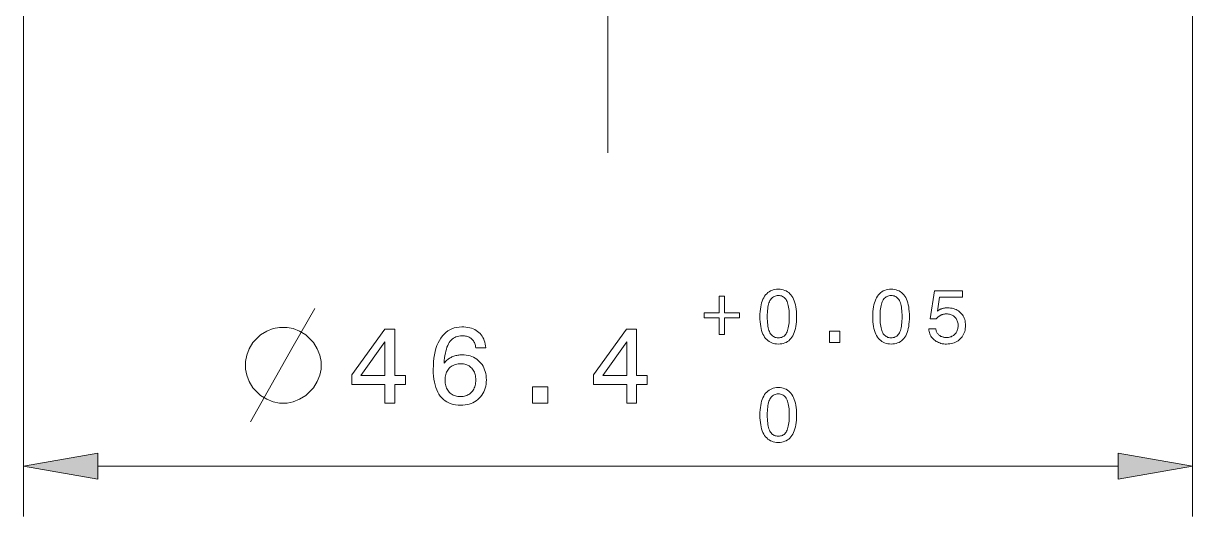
# Model space of a CAD drawing. Extents: x 0 to 297, y 0 to 562.
# Drawn here: x 129.28 to 175.68, y 105.09 to 124.64 of the extents above; entities that cross this region are included whole.
import ezdxf

# ---------------------------------------------------------------- set-up
doc = ezdxf.new("R2010")
doc.units = 0
doc.linetypes.add('DASHDOT', pattern=[18.5, 12, -3, 0.5, -3])

msp = doc.modelspace()

# ---------------------------------------------------------------- linework, layer by layer
at = {"color": 7, "linetype": 'DASHDOT', "lineweight": 13}
msp.add_line((152.481, 370.083), (152.481, 119.503), dxfattribs=at)
at = {"color": 7, "lineweight": 13}
for p, q in [((129.281, 125.17), (129.281, 105.089)), ((175.681, 125.17), (175.681, 105.089)), ((132.236, 107.089), (172.727, 107.089))]:
    msp.add_line(p, q, dxfattribs=at)
for points in [[(156.895, 113.827), (157.106, 113.827), (157.106, 113.171), (157.703, 113.171), (157.703, 112.962), (157.106, 112.962), (157.106, 112.307), (156.895, 112.307), (156.895, 112.962), (156.296, 112.962), (156.296, 113.171), (156.895, 113.171)], [(158.511, 113.013), (158.513, 113.117), (158.519, 113.216), (158.528, 113.31), (158.541, 113.399), (158.558, 113.483), (158.578, 113.561), (158.602, 113.635), (158.63, 113.703), (158.662, 113.766), (158.697, 113.824), (158.736, 113.877), (158.778, 113.924), (158.824, 113.966), (158.873, 114.002), (158.926, 114.033), (158.981, 114.058), (159.041, 114.077), (159.103, 114.091), (159.169, 114.1), (159.239, 114.103), (159.309, 114.1), (159.375, 114.091), (159.438, 114.078), (159.498, 114.058), (159.554, 114.034), (159.606, 114.003), (159.655, 113.967), (159.701, 113.926), (159.743, 113.879), (159.781, 113.827), (159.816, 113.769), (159.847, 113.706), (159.875, 113.637), (159.899, 113.564), (159.919, 113.485), (159.936, 113.401), (159.948, 113.312), (159.958, 113.218), (159.963, 113.118), (159.965, 113.013), (159.963, 112.909), (159.958, 112.81), (159.948, 112.715), (159.936, 112.627), (159.919, 112.543), (159.899, 112.465), (159.875, 112.391), (159.847, 112.323), (159.816, 112.261), (159.781, 112.203), (159.743, 112.151), (159.701, 112.104), (159.655, 112.063), (159.606, 112.028), (159.554, 111.997), (159.498, 111.973), (159.438, 111.953), (159.375, 111.94), (159.309, 111.931), (159.239, 111.929), (159.169, 111.931), (159.103, 111.94), (159.041, 111.954), (158.981, 111.973), (158.926, 111.998), (158.873, 112.028), (158.824, 112.064), (158.778, 112.105), (158.736, 112.152), (158.697, 112.205), (158.662, 112.262), (158.63, 112.325), (158.602, 112.393), (158.578, 112.467), (158.558, 112.545), (158.541, 112.628), (158.528, 112.717), (158.519, 112.811), (158.513, 112.909)], [(158.801, 113.013), (158.802, 112.929), (158.805, 112.849), (158.81, 112.774), (158.818, 112.703), (158.827, 112.638), (158.839, 112.576), (158.853, 112.52), (158.869, 112.468), (158.887, 112.421), (158.907, 112.378), (158.929, 112.34), (158.954, 112.306), (158.981, 112.275), (159.011, 112.249), (159.043, 112.227), (159.077, 112.209), (159.114, 112.195), (159.153, 112.185), (159.195, 112.179), (159.239, 112.177), (159.283, 112.179), (159.325, 112.185), (159.364, 112.195), (159.401, 112.209), (159.435, 112.226), (159.467, 112.248), (159.497, 112.274), (159.524, 112.304), (159.548, 112.338), (159.57, 112.376), (159.59, 112.418), (159.608, 112.465), (159.623, 112.517), (159.637, 112.574), (159.648, 112.635), (159.658, 112.701), (159.665, 112.772), (159.67, 112.848), (159.673, 112.928), (159.674, 113.013), (159.673, 113.099), (159.67, 113.18), (159.665, 113.256), (159.658, 113.327), (159.648, 113.393), (159.637, 113.455), (159.623, 113.511), (159.608, 113.563), (159.59, 113.61), (159.57, 113.652), (159.548, 113.69), (159.524, 113.724), (159.497, 113.754), (159.467, 113.78), (159.435, 113.802), (159.401, 113.82), (159.364, 113.834), (159.325, 113.844), (159.283, 113.85), (159.239, 113.852), (159.195, 113.85), (159.153, 113.844), (159.114, 113.833), (159.077, 113.819), (159.043, 113.801), (159.011, 113.779), (158.981, 113.753), (158.954, 113.723), (158.929, 113.688), (158.907, 113.65), (158.887, 113.608), (158.869, 113.56), (158.853, 113.508), (158.839, 113.452), (158.827, 113.39), (158.818, 113.324), (158.81, 113.254), (158.805, 113.178), (158.802, 113.098)], [(162.989, 113.013), (162.991, 113.117), (162.996, 113.216), (163.005, 113.31), (163.018, 113.399), (163.035, 113.483), (163.056, 113.561), (163.08, 113.635), (163.108, 113.703), (163.139, 113.766), (163.175, 113.824), (163.214, 113.877), (163.256, 113.924), (163.302, 113.966), (163.351, 114.002), (163.403, 114.033), (163.459, 114.058), (163.518, 114.077), (163.581, 114.091), (163.647, 114.1), (163.716, 114.103), (163.786, 114.1), (163.853, 114.091), (163.916, 114.078), (163.975, 114.058), (164.031, 114.034), (164.084, 114.003), (164.133, 113.967), (164.178, 113.926), (164.22, 113.879), (164.259, 113.827), (164.294, 113.769), (164.325, 113.706), (164.352, 113.637), (164.376, 113.564), (164.396, 113.485), (164.413, 113.401), (164.426, 113.312), (164.435, 113.218), (164.441, 113.118), (164.442, 113.013), (164.441, 112.909), (164.435, 112.81), (164.426, 112.715), (164.413, 112.627), (164.396, 112.543), (164.376, 112.465), (164.352, 112.391), (164.325, 112.323), (164.294, 112.261), (164.259, 112.203), (164.22, 112.151), (164.178, 112.104), (164.133, 112.063), (164.084, 112.028), (164.031, 111.997), (163.975, 111.973), (163.916, 111.953), (163.853, 111.94), (163.786, 111.931), (163.716, 111.929), (163.647, 111.931), (163.581, 111.94), (163.518, 111.954), (163.459, 111.973), (163.403, 111.998), (163.351, 112.028), (163.302, 112.064), (163.256, 112.105), (163.214, 112.152), (163.175, 112.205), (163.139, 112.262), (163.108, 112.325), (163.08, 112.393), (163.056, 112.467), (163.035, 112.545), (163.018, 112.628), (163.005, 112.717), (162.996, 112.811), (162.991, 112.909)], [(163.278, 113.013), (163.279, 112.929), (163.282, 112.849), (163.288, 112.774), (163.295, 112.703), (163.305, 112.638), (163.316, 112.576), (163.33, 112.52), (163.346, 112.468), (163.364, 112.421), (163.384, 112.378), (163.407, 112.34), (163.432, 112.306), (163.459, 112.275), (163.488, 112.249), (163.52, 112.227), (163.555, 112.209), (163.592, 112.195), (163.631, 112.185), (163.672, 112.179), (163.716, 112.177), (163.76, 112.179), (163.802, 112.185), (163.842, 112.195), (163.878, 112.209), (163.913, 112.226), (163.945, 112.248), (163.974, 112.274), (164.001, 112.304), (164.026, 112.338), (164.048, 112.376), (164.067, 112.418), (164.085, 112.465), (164.101, 112.517), (164.114, 112.574), (164.126, 112.635), (164.135, 112.701), (164.142, 112.772), (164.147, 112.848), (164.151, 112.928), (164.152, 113.013), (164.151, 113.099), (164.147, 113.18), (164.142, 113.256), (164.135, 113.327), (164.126, 113.393), (164.114, 113.455), (164.101, 113.511), (164.085, 113.563), (164.067, 113.61), (164.048, 113.652), (164.026, 113.69), (164.001, 113.724), (163.974, 113.754), (163.945, 113.78), (163.913, 113.802), (163.878, 113.82), (163.842, 113.834), (163.802, 113.844), (163.76, 113.85), (163.716, 113.852), (163.672, 113.85), (163.631, 113.844), (163.592, 113.833), (163.555, 113.819), (163.52, 113.801), (163.488, 113.779), (163.459, 113.753), (163.432, 113.723), (163.407, 113.688), (163.384, 113.65), (163.364, 113.608), (163.346, 113.56), (163.33, 113.508), (163.316, 113.452), (163.305, 113.39), (163.295, 113.324), (163.288, 113.254), (163.282, 113.178), (163.279, 113.098)], [(165.207, 112.537), (165.487, 112.537), (165.493, 112.505), (165.501, 112.474), (165.51, 112.445), (165.521, 112.417), (165.534, 112.391), (165.548, 112.366), (165.565, 112.342), (165.583, 112.32), (165.602, 112.3), (165.624, 112.281), (165.647, 112.263), (165.671, 112.247), (165.696, 112.234), (165.723, 112.222), (165.75, 112.212), (165.779, 112.203), (165.81, 112.197), (165.841, 112.192), (165.874, 112.189), (165.908, 112.188), (165.949, 112.19), (165.989, 112.194), (166.027, 112.2), (166.063, 112.209), (166.098, 112.221), (166.131, 112.235), (166.163, 112.251), (166.193, 112.271), (166.221, 112.292), (166.247, 112.317), (166.272, 112.343), (166.293, 112.371), (166.313, 112.401), (166.329, 112.433), (166.343, 112.466), (166.355, 112.5), (166.364, 112.536), (166.37, 112.574), (166.374, 112.614), (166.376, 112.655), (166.374, 112.697), (166.371, 112.737), (166.364, 112.775), (166.355, 112.812), (166.344, 112.847), (166.33, 112.88), (166.313, 112.912), (166.294, 112.941), (166.273, 112.969), (166.249, 112.996), (166.222, 113.02), (166.194, 113.041), (166.165, 113.06), (166.133, 113.077), (166.1, 113.091), (166.065, 113.102), (166.028, 113.111), (165.99, 113.118), (165.95, 113.121), (165.908, 113.123), (165.883, 113.122), (165.86, 113.121), (165.836, 113.118), (165.813, 113.115), (165.791, 113.11), (165.768, 113.105), (165.747, 113.099), (165.725, 113.091), (165.705, 113.083), (165.684, 113.074), (165.664, 113.064), (165.645, 113.053), (165.626, 113.04), (165.607, 113.027), (165.59, 113.013), (165.572, 112.998), (165.555, 112.983), (165.539, 112.966), (165.523, 112.948), (165.508, 112.929), (165.267, 112.929), (165.433, 114.042), (166.554, 114.042), (166.554, 113.794), (165.635, 113.794), (165.551, 113.229), (165.566, 113.242), (165.582, 113.254), (165.598, 113.266), (165.615, 113.277), (165.633, 113.287), (165.651, 113.297), (165.669, 113.306), (165.689, 113.315), (165.708, 113.323), (165.728, 113.33), (165.749, 113.337), (165.77, 113.342), (165.792, 113.348), (165.813, 113.352), (165.836, 113.356), (165.858, 113.359), (165.881, 113.362), (165.904, 113.363), (165.928, 113.364), (165.952, 113.365), (166.015, 113.363), (166.076, 113.357), (166.135, 113.347), (166.19, 113.334), (166.244, 113.317), (166.294, 113.296), (166.343, 113.271), (166.388, 113.242), (166.432, 113.209), (166.472, 113.173), (166.51, 113.133), (166.543, 113.091), (166.573, 113.047), (166.598, 113), (166.62, 112.951), (166.638, 112.9), (166.652, 112.846), (166.661, 112.789), (166.667, 112.731), (166.669, 112.67), (166.667, 112.605), (166.661, 112.542), (166.65, 112.482), (166.636, 112.425), (166.617, 112.37), (166.594, 112.318), (166.567, 112.268), (166.536, 112.221), (166.5, 112.176), (166.46, 112.134), (166.417, 112.095), (166.372, 112.06), (166.324, 112.029), (166.273, 112.003), (166.22, 111.98), (166.164, 111.962), (166.106, 111.947), (166.046, 111.937), (165.982, 111.931), (165.917, 111.929), (165.858, 111.93), (165.802, 111.935), (165.748, 111.944), (165.695, 111.956), (165.645, 111.971), (165.597, 111.989), (165.551, 112.011), (165.507, 112.036), (165.465, 112.064), (165.424, 112.096), (165.387, 112.131), (165.353, 112.167), (165.323, 112.206), (165.296, 112.247), (165.272, 112.29), (165.252, 112.335), (165.236, 112.382), (165.223, 112.432), (165.213, 112.483)], [(139.743, 112.589), (139.443, 112.589), (139.193, 112.539), (138.943, 112.439), (138.693, 112.289), (138.393, 111.989), (138.243, 111.739), (138.143, 111.489), (138.093, 111.239), (138.093, 110.939), (138.143, 110.689), (138.243, 110.439), (138.393, 110.189), (138.693, 109.889), (138.943, 109.739), (139.193, 109.639), (139.443, 109.589), (139.743, 109.589), (139.993, 109.639), (140.243, 109.739), (140.493, 109.889), (140.793, 110.189), (140.943, 110.439), (141.043, 110.689), (141.093, 110.939), (141.093, 111.239), (141.043, 111.489), (140.943, 111.739), (140.793, 111.989), (140.493, 112.289), (140.243, 112.439), (139.993, 112.539)], [(143.63, 109.589), (143.63, 110.331), (142.313, 110.331), (142.313, 110.711), (143.626, 112.522), (144.018, 112.522), (144.018, 110.677), (144.446, 110.677), (144.446, 110.331), (144.018, 110.331), (144.018, 109.589)], [(147.627, 111.778), (147.231, 111.778), (147.225, 111.823), (147.217, 111.867), (147.207, 111.908), (147.194, 111.947), (147.179, 111.984), (147.161, 112.019), (147.142, 112.051), (147.12, 112.081), (147.095, 112.109), (147.069, 112.135), (147.04, 112.158), (147.009, 112.179), (146.976, 112.198), (146.941, 112.214), (146.904, 112.227), (146.865, 112.239), (146.823, 112.247), (146.78, 112.253), (146.735, 112.257), (146.687, 112.258), (146.623, 112.256), (146.562, 112.247), (146.504, 112.234), (146.449, 112.215), (146.397, 112.191), (146.348, 112.161), (146.302, 112.126), (146.259, 112.086), (146.22, 112.04), (146.183, 111.988), (146.15, 111.932), (146.119, 111.869), (146.091, 111.801), (146.067, 111.728), (146.045, 111.649), (146.026, 111.564), (146.01, 111.474), (145.996, 111.379), (145.986, 111.277), (145.979, 111.17), (146.005, 111.202), (146.032, 111.232), (146.06, 111.261), (146.089, 111.288), (146.119, 111.313), (146.151, 111.337), (146.183, 111.359), (146.217, 111.38), (146.252, 111.399), (146.288, 111.417), (146.325, 111.433), (146.362, 111.447), (146.401, 111.46), (146.44, 111.471), (146.481, 111.48), (146.522, 111.488), (146.564, 111.494), (146.607, 111.498), (146.651, 111.501), (146.696, 111.501), (146.779, 111.499), (146.859, 111.49), (146.937, 111.477), (147.011, 111.458), (147.081, 111.433), (147.149, 111.403), (147.213, 111.368), (147.274, 111.327), (147.332, 111.28), (147.387, 111.228), (147.438, 111.172), (147.483, 111.112), (147.523, 111.049), (147.557, 110.982), (147.586, 110.912), (147.61, 110.838), (147.629, 110.761), (147.642, 110.68), (147.65, 110.596), (147.653, 110.508), (147.65, 110.421), (147.641, 110.336), (147.627, 110.255), (147.608, 110.178), (147.582, 110.103), (147.551, 110.032), (147.515, 109.965), (147.473, 109.901), (147.425, 109.84), (147.371, 109.782), (147.313, 109.729), (147.252, 109.682), (147.187, 109.64), (147.118, 109.603), (147.046, 109.573), (146.971, 109.547), (146.892, 109.528), (146.81, 109.514), (146.724, 109.506), (146.634, 109.503), (146.531, 109.506), (146.433, 109.517), (146.34, 109.536), (146.252, 109.561), (146.169, 109.594), (146.091, 109.634), (146.017, 109.682), (145.949, 109.736), (145.885, 109.798), (145.827, 109.868), (145.774, 109.944), (145.726, 110.026), (145.684, 110.115), (145.648, 110.211), (145.617, 110.313), (145.591, 110.421), (145.572, 110.536), (145.558, 110.658), (145.549, 110.785), (145.547, 110.92), (145.55, 111.077), (145.558, 111.227), (145.573, 111.37), (145.594, 111.506), (145.621, 111.634), (145.654, 111.755), (145.693, 111.869), (145.737, 111.975), (145.788, 112.075), (145.845, 112.167), (145.907, 112.25), (145.974, 112.326), (146.045, 112.392), (146.122, 112.449), (146.203, 112.498), (146.289, 112.538), (146.38, 112.568), (146.475, 112.591), (146.576, 112.604), (146.681, 112.608), (146.765, 112.606), (146.845, 112.6), (146.921, 112.589), (146.994, 112.573), (147.064, 112.554), (147.129, 112.53), (147.192, 112.502), (147.25, 112.469), (147.305, 112.432), (147.356, 112.391), (147.404, 112.346), (147.447, 112.297), (147.485, 112.245), (147.519, 112.189), (147.548, 112.129), (147.573, 112.066), (147.593, 111.999), (147.609, 111.929), (147.62, 111.855)], [(153.225, 109.589), (153.225, 110.331), (151.907, 110.331), (151.907, 110.711), (153.22, 112.522), (153.613, 112.522), (153.613, 110.677), (154.041, 110.677), (154.041, 110.331), (153.613, 110.331), (153.613, 109.589)], [(161.269, 111.989), (161.269, 112.439), (161.687, 112.439), (161.687, 111.989)], [(142.675, 110.677), (143.63, 110.677), (143.63, 112.02)], [(152.27, 110.677), (153.225, 110.677), (153.225, 112.02)], [(147.235, 110.504), (147.234, 110.562), (147.229, 110.617), (147.221, 110.669), (147.209, 110.72), (147.195, 110.768), (147.177, 110.813), (147.156, 110.857), (147.131, 110.898), (147.104, 110.936), (147.073, 110.972), (147.039, 111.005), (147.004, 111.035), (146.966, 111.061), (146.927, 111.084), (146.885, 111.103), (146.842, 111.119), (146.796, 111.131), (146.748, 111.14), (146.699, 111.145), (146.647, 111.147), (146.589, 111.145), (146.534, 111.14), (146.481, 111.132), (146.431, 111.12), (146.384, 111.104), (146.339, 111.085), (146.296, 111.062), (146.256, 111.037), (146.219, 111.007), (146.184, 110.974), (146.152, 110.938), (146.124, 110.9), (146.099, 110.859), (146.077, 110.815), (146.059, 110.769), (146.044, 110.721), (146.032, 110.669), (146.023, 110.615), (146.018, 110.559), (146.017, 110.5), (146.018, 110.441), (146.023, 110.384), (146.032, 110.33), (146.043, 110.279), (146.058, 110.23), (146.076, 110.183), (146.098, 110.139), (146.123, 110.097), (146.151, 110.058), (146.182, 110.021), (146.216, 109.988), (146.253, 109.958), (146.292, 109.931), (146.333, 109.908), (146.377, 109.889), (146.423, 109.873), (146.471, 109.86), (146.522, 109.851), (146.575, 109.846), (146.63, 109.844), (146.683, 109.846), (146.734, 109.852), (146.783, 109.861), (146.83, 109.874), (146.874, 109.89), (146.917, 109.91), (146.958, 109.934), (146.997, 109.961), (147.033, 109.992), (147.068, 110.027), (147.099, 110.064), (147.128, 110.104), (147.153, 110.146), (147.175, 110.191), (147.193, 110.237), (147.208, 110.286), (147.22, 110.337), (147.229, 110.391), (147.234, 110.446)], [(149.491, 109.589), (149.491, 110.232), (150.088, 110.232), (150.088, 109.589)], [(158.511, 109.113), (158.513, 109.217), (158.519, 109.316), (158.528, 109.41), (158.541, 109.499), (158.558, 109.583), (158.578, 109.661), (158.602, 109.735), (158.63, 109.803), (158.662, 109.866), (158.697, 109.924), (158.736, 109.977), (158.778, 110.024), (158.824, 110.066), (158.873, 110.102), (158.926, 110.133), (158.981, 110.158), (159.041, 110.177), (159.103, 110.191), (159.169, 110.2), (159.239, 110.203), (159.309, 110.2), (159.375, 110.191), (159.438, 110.178), (159.498, 110.158), (159.554, 110.134), (159.606, 110.103), (159.655, 110.067), (159.701, 110.026), (159.743, 109.979), (159.781, 109.927), (159.816, 109.869), (159.847, 109.806), (159.875, 109.737), (159.899, 109.664), (159.919, 109.585), (159.936, 109.501), (159.948, 109.412), (159.958, 109.318), (159.963, 109.218), (159.965, 109.113), (159.963, 109.009), (159.958, 108.91), (159.948, 108.815), (159.936, 108.727), (159.919, 108.643), (159.899, 108.565), (159.875, 108.491), (159.847, 108.423), (159.816, 108.361), (159.781, 108.303), (159.743, 108.251), (159.701, 108.204), (159.655, 108.163), (159.606, 108.128), (159.554, 108.097), (159.498, 108.073), (159.438, 108.053), (159.375, 108.04), (159.309, 108.031), (159.239, 108.029), (159.169, 108.031), (159.103, 108.04), (159.041, 108.054), (158.981, 108.073), (158.926, 108.098), (158.873, 108.128), (158.824, 108.164), (158.778, 108.205), (158.736, 108.252), (158.697, 108.305), (158.662, 108.362), (158.63, 108.425), (158.602, 108.493), (158.578, 108.567), (158.558, 108.645), (158.541, 108.728), (158.528, 108.817), (158.519, 108.911), (158.513, 109.009)], [(158.801, 109.113), (158.802, 109.029), (158.805, 108.949), (158.81, 108.874), (158.818, 108.803), (158.827, 108.738), (158.839, 108.676), (158.853, 108.62), (158.869, 108.568), (158.887, 108.521), (158.907, 108.478), (158.929, 108.44), (158.954, 108.406), (158.981, 108.375), (159.011, 108.349), (159.043, 108.327), (159.077, 108.309), (159.114, 108.295), (159.153, 108.285), (159.195, 108.279), (159.239, 108.277), (159.283, 108.279), (159.325, 108.285), (159.364, 108.295), (159.401, 108.309), (159.435, 108.326), (159.467, 108.348), (159.497, 108.374), (159.524, 108.404), (159.548, 108.438), (159.57, 108.476), (159.59, 108.518), (159.608, 108.565), (159.623, 108.617), (159.637, 108.674), (159.648, 108.735), (159.658, 108.801), (159.665, 108.872), (159.67, 108.948), (159.673, 109.028), (159.674, 109.113), (159.673, 109.199), (159.67, 109.28), (159.665, 109.356), (159.658, 109.427), (159.648, 109.493), (159.637, 109.555), (159.623, 109.611), (159.608, 109.663), (159.59, 109.71), (159.57, 109.752), (159.548, 109.79), (159.524, 109.824), (159.497, 109.854), (159.467, 109.88), (159.435, 109.902), (159.401, 109.92), (159.364, 109.934), (159.325, 109.944), (159.283, 109.95), (159.239, 109.952), (159.195, 109.95), (159.153, 109.944), (159.114, 109.934), (159.077, 109.919), (159.043, 109.901), (159.011, 109.879), (158.981, 109.853), (158.954, 109.823), (158.929, 109.788), (158.907, 109.75), (158.887, 109.708), (158.869, 109.66), (158.853, 109.608), (158.839, 109.552), (158.827, 109.49), (158.818, 109.424), (158.81, 109.354), (158.805, 109.278), (158.802, 109.198)], [(132.236, 107.61), (129.281, 107.089), (132.236, 106.568)], [(172.727, 106.568), (175.681, 107.089), (172.727, 107.61)]]:
    msp.add_lwpolyline(points, close=True, dxfattribs=at)
msp.add_lwpolyline([(138.293, 108.839), (139.993, 111.839), (140.843, 113.339)], dxfattribs=at)
for points in [[(132.236, 107.61), (129.281, 107.089), (132.236, 107.61), (132.236, 106.568)], [(172.727, 106.568), (175.681, 107.089), (172.727, 106.568), (172.727, 107.61)]]:
    msp.add_solid(points, dxfattribs=at)

doc.saveas('drawing.dxf')
